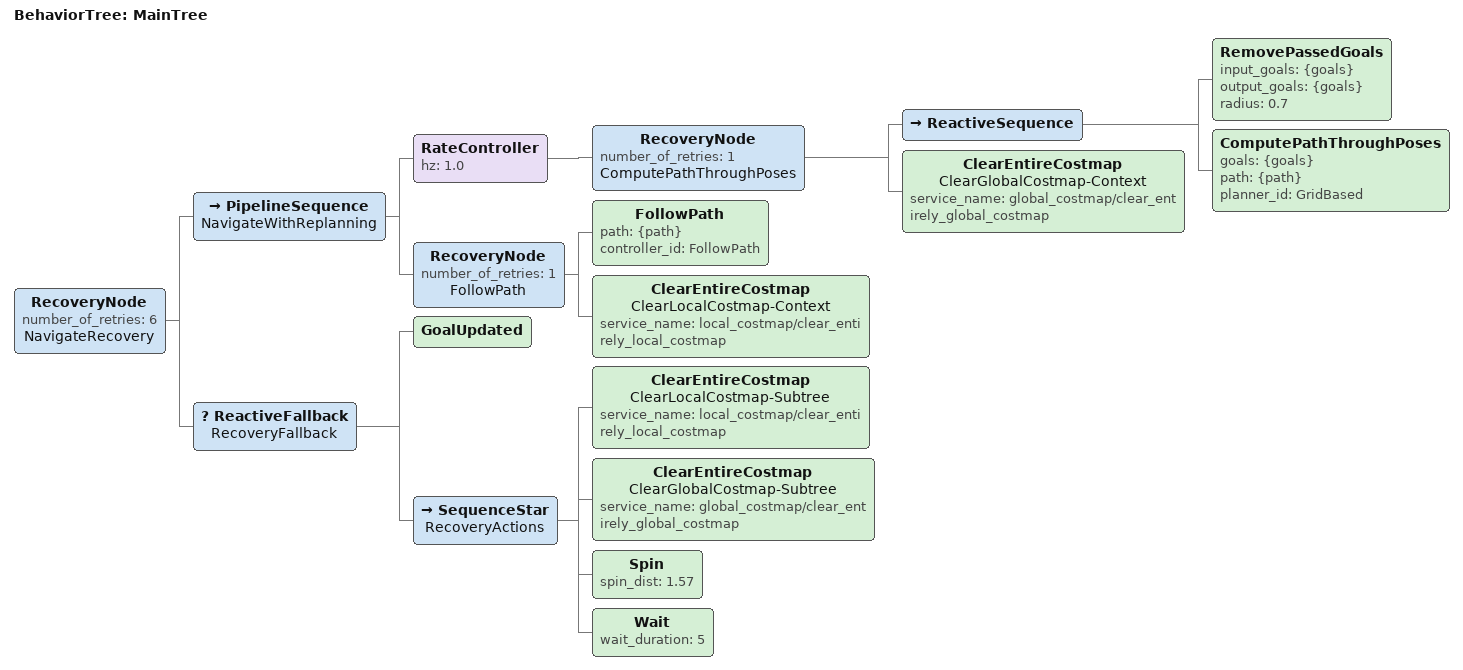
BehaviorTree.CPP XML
<root main_tree_to_execute="MainTree">
  <BehaviorTree ID="MainTree">
    <RecoveryNode number_of_retries="6" name="NavigateRecovery">
      <PipelineSequence name="NavigateWithReplanning">
        <RateController hz="1.0">
          <RecoveryNode number_of_retries="1" name="ComputePathThroughPoses">
            <ReactiveSequence>
              <RemovePassedGoals input_goals="{goals}" output_goals="{goals}" radius="0.7"/>
              <ComputePathThroughPoses goals="{goals}" path="{path}" planner_id="GridBased"/>
            </ReactiveSequence>
            <ClearEntireCostmap name="ClearGlobalCostmap-Context" service_name="global_costmap/clear_entirely_global_costmap"/>
          </RecoveryNode>
        </RateController>
        <RecoveryNode number_of_retries="1" name="FollowPath">
          <FollowPath path="{path}" controller_id="FollowPath"/>
          <ClearEntireCostmap name="ClearLocalCostmap-Context" service_name="local_costmap/clear_entirely_local_costmap"/>
        </RecoveryNode>
      </PipelineSequence>
      <ReactiveFallback name="RecoveryFallback">
        <GoalUpdated/>
        <SequenceStar name="RecoveryActions">
          <ClearEntireCostmap name="ClearLocalCostmap-Subtree" service_name="local_costmap/clear_entirely_local_costmap"/>
          <ClearEntireCostmap name="ClearGlobalCostmap-Subtree" service_name="global_costmap/clear_entirely_global_costmap"/>
          <Spin spin_dist="1.57"/>
          <Wait wait_duration="5"/>
        </SequenceStar>
      </ReactiveFallback>
    </RecoveryNode>
  </BehaviorTree>
</root>
